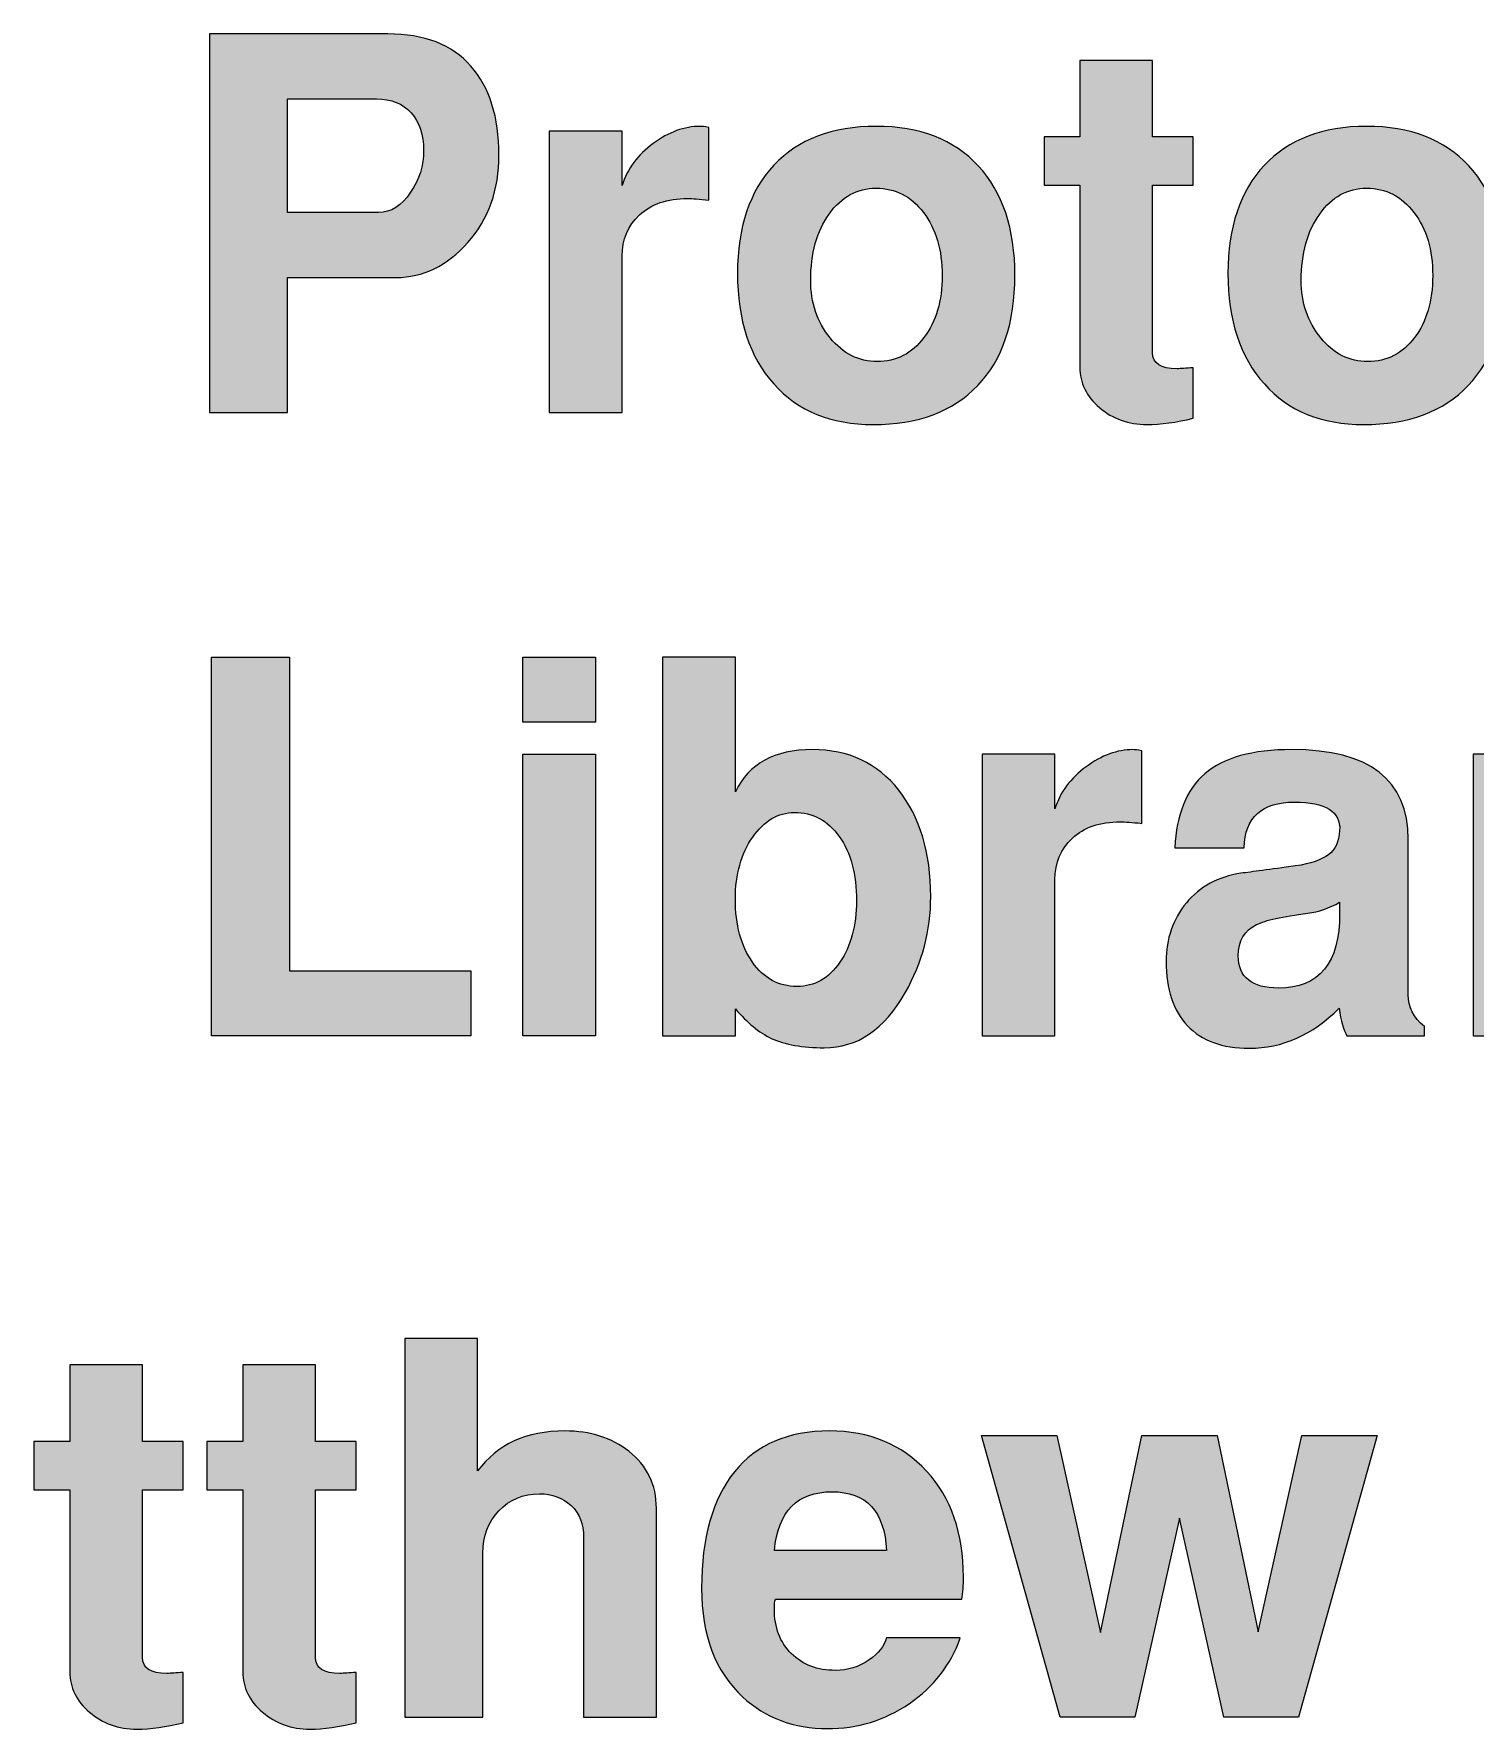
# Model space of a CAD drawing. Header units: inches. Extents: x 2.7 to 15.4, y -11.9 to -1.6.
# Drawn here: x 10.3376 to 10.6843, y -7.4394 to -7.0314 of the extents above; entities that cross this region are included whole.
import ezdxf

# ---------------------------------------------------------------- set-up
doc = ezdxf.new("R2010")
doc.units = ezdxf.units.IN
doc.header["$MEASUREMENT"] = 0
doc.layers.add('Layer 1', color=7, linetype='Continuous')

# ---------------------------------------------------------------- blocks, each defined once
blk = doc.blocks.new('block 8')
at = {"layer": 'Layer 1', "true_color": 0xed1f24}
h = blk.add_hatch(color=240, dxfattribs=at)
h.dxf.hatch_style = 2
edge = h.paths.add_edge_path()
edge.add_spline(control_points=[(10.44946, -7.06057), (10.44946, -7.06899), (10.44695, -7.07601), (10.44196, -7.08164), (10.43696, -7.08726), (10.43121, -7.09007), (10.4247, -7.09007), (10.4247, -7.09007), (10.39858, -7.09007), (10.39858, -7.09007), (10.39858, -7.09007), (10.39858, -7.12257), (10.39858, -7.12257), (10.39858, -7.12257), (10.37983, -7.12257), (10.37983, -7.12257), (10.37983, -7.12257), (10.37983, -7.03145), (10.37983, -7.03145), (10.37983, -7.03145), (10.4227, -7.03145), (10.4227, -7.03145), (10.43154, -7.03145), (10.43821, -7.03403), (10.4427, -7.0392), (10.4472, -7.04437), (10.44946, -7.05149), (10.44946, -7.06057)], knot_values=[0, 0, 0, 0, 1, 1, 1, 2, 2, 2, 3, 3, 3, 4, 4, 4, 5, 5, 5, 6, 6, 6, 7, 7, 7, 8, 8, 8, 9, 9, 9, 9], degree=3, periodic=1)
edge = h.paths.add_edge_path()
edge.add_spline(control_points=[(10.43133, -7.05945), (10.43133, -7.0557), (10.43033, -7.0527), (10.42833, -7.05045), (10.42633, -7.0482), (10.42354, -7.04707), (10.41996, -7.04707), (10.41996, -7.04707), (10.39858, -7.04707), (10.39858, -7.04707), (10.39858, -7.04707), (10.39858, -7.07445), (10.39858, -7.07445), (10.39858, -7.07445), (10.42045, -7.07445), (10.42045, -7.07445), (10.42346, -7.07445), (10.42604, -7.07282), (10.4282, -7.06957), (10.43028, -7.06657), (10.43133, -7.0632), (10.43133, -7.05945)], knot_values=[0, 0, 0, 0, 1, 1, 1, 2, 2, 2, 3, 3, 3, 4, 4, 4, 5, 5, 5, 6, 6, 6, 7, 7, 7, 7], degree=3, periodic=1)
h = blk.add_hatch(color=240, dxfattribs=at)
h.dxf.hatch_style = 2
edge = h.paths.add_edge_path()
edge.add_spline(control_points=[(10.61646, -7.12395), (10.61237, -7.12495), (10.60866, -7.12545), (10.60533, -7.12545), (10.60092, -7.12545), (10.59713, -7.12409), (10.59396, -7.12139), (10.59079, -7.11868), (10.58921, -7.11544), (10.58921, -7.11169), (10.58921, -7.11169), (10.58921, -7.06782), (10.58921, -7.06782), (10.58921, -7.06782), (10.58058, -7.06782), (10.58058, -7.06782), (10.58058, -7.06782), (10.58058, -7.0562), (10.58058, -7.0562), (10.58058, -7.0562), (10.58921, -7.0562), (10.58921, -7.0562), (10.58921, -7.0562), (10.58921, -7.03782), (10.58921, -7.03782), (10.58921, -7.03782), (10.60671, -7.03782), (10.60671, -7.03782), (10.60671, -7.03782), (10.60671, -7.0562), (10.60671, -7.0562), (10.60671, -7.0562), (10.61646, -7.0562), (10.61646, -7.0562), (10.61646, -7.0562), (10.61646, -7.06782), (10.61646, -7.06782), (10.61646, -7.06782), (10.60671, -7.06782), (10.60671, -7.06782), (10.60671, -7.06782), (10.60671, -7.10819), (10.60671, -7.10819), (10.60671, -7.11078), (10.60866, -7.11207), (10.61258, -7.11207), (10.6135, -7.11199), (10.61479, -7.1119), (10.61646, -7.11182), (10.61646, -7.11182), (10.61646, -7.12395), (10.61646, -7.12395)], knot_values=[0, 0, 0, 0, 1, 1, 1, 2, 2, 2, 3, 3, 3, 4, 4, 4, 5, 5, 5, 6, 6, 6, 7, 7, 7, 8, 8, 8, 9, 9, 9, 10, 10, 10, 11, 11, 11, 12, 12, 12, 13, 13, 13, 14, 14, 14, 15, 15, 15, 16, 16, 16, 17, 17, 17, 17], degree=3, periodic=1)
h = blk.add_hatch(color=240, dxfattribs=at)
h.dxf.hatch_style = 2
edge = h.paths.add_edge_path()
edge.add_spline(control_points=[(10.49995, -7.07145), (10.49762, -7.07119), (10.49591, -7.07107), (10.49483, -7.07107), (10.48991, -7.07107), (10.48606, -7.07239), (10.48326, -7.07501), (10.48047, -7.07764), (10.47908, -7.08095), (10.47908, -7.08495), (10.47908, -7.08495), (10.47908, -7.12257), (10.47908, -7.12257), (10.47908, -7.12257), (10.46157, -7.12257), (10.46157, -7.12257), (10.46157, -7.12257), (10.46157, -7.05482), (10.46157, -7.05482), (10.46157, -7.05482), (10.47908, -7.05482), (10.47908, -7.05482), (10.47908, -7.05482), (10.47908, -7.06795), (10.47908, -7.06795), (10.48033, -7.06394), (10.48283, -7.06057), (10.48658, -7.05782), (10.49033, -7.05507), (10.49408, -7.0537), (10.49783, -7.0537), (10.49824, -7.0537), (10.49896, -7.05378), (10.49995, -7.05395), (10.49995, -7.05395), (10.49995, -7.07145), (10.49995, -7.07145)], knot_values=[0, 0, 0, 0, 1, 1, 1, 2, 2, 2, 3, 3, 3, 4, 4, 4, 5, 5, 5, 6, 6, 6, 7, 7, 7, 8, 8, 8, 9, 9, 9, 10, 10, 10, 11, 11, 11, 12, 12, 12, 12], degree=3, periodic=1)
h = blk.add_hatch(color=240, dxfattribs=at)
h.dxf.hatch_style = 2
edge = h.paths.add_edge_path()
edge.add_spline(control_points=[(10.57358, -7.08957), (10.57358, -7.10099), (10.5706, -7.10982), (10.56464, -7.11608), (10.55868, -7.12232), (10.55029, -7.12545), (10.53945, -7.12545), (10.52936, -7.12545), (10.52141, -7.1222), (10.51558, -7.1157), (10.50975, -7.1092), (10.50683, -7.10032), (10.50683, -7.08907), (10.50683, -7.07799), (10.50975, -7.06932), (10.51558, -7.06307), (10.52141, -7.05682), (10.52962, -7.0537), (10.5402, -7.0537), (10.5507, -7.0537), (10.55889, -7.05686), (10.56477, -7.0632), (10.57064, -7.06953), (10.57358, -7.07832), (10.57358, -7.08957)], knot_values=[0, 0, 0, 0, 1, 1, 1, 2, 2, 2, 3, 3, 3, 4, 4, 4, 5, 5, 5, 6, 6, 6, 7, 7, 7, 8, 8, 8, 8], degree=3, periodic=1)
edge = h.paths.add_edge_path()
edge.add_spline(control_points=[(10.55608, -7.08963), (10.55608, -7.0834), (10.55458, -7.07834), (10.55157, -7.07443), (10.54858, -7.07052), (10.54479, -7.06857), (10.5402, -7.06857), (10.53562, -7.06857), (10.53185, -7.07065), (10.52889, -7.0748), (10.52593, -7.07896), (10.52445, -7.08428), (10.52445, -7.09075), (10.52445, -7.09616), (10.52601, -7.10077), (10.52914, -7.10459), (10.53227, -7.10841), (10.53603, -7.11032), (10.54045, -7.11032), (10.54504, -7.11032), (10.54879, -7.10839), (10.5517, -7.10453), (10.55462, -7.10067), (10.55608, -7.0957), (10.55608, -7.08963)], knot_values=[0, 0, 0, 0, 1, 1, 1, 2, 2, 2, 3, 3, 3, 4, 4, 4, 5, 5, 5, 6, 6, 6, 7, 7, 7, 8, 8, 8, 8], degree=3, periodic=1)
h = blk.add_hatch(color=240, dxfattribs=at)
h.dxf.hatch_style = 2
edge = h.paths.add_edge_path()
edge.add_spline(control_points=[(10.69159, -7.08957), (10.69159, -7.10099), (10.68861, -7.10982), (10.68265, -7.11608), (10.67669, -7.12232), (10.66829, -7.12545), (10.65746, -7.12545), (10.64737, -7.12545), (10.63942, -7.1222), (10.63359, -7.1157), (10.62775, -7.1092), (10.62484, -7.10032), (10.62484, -7.08907), (10.62484, -7.07799), (10.62775, -7.06932), (10.63359, -7.06307), (10.63942, -7.05682), (10.64762, -7.0537), (10.65821, -7.0537), (10.66871, -7.0537), (10.6769, -7.05686), (10.68277, -7.0632), (10.68865, -7.06953), (10.69159, -7.07832), (10.69159, -7.08957)], knot_values=[0, 0, 0, 0, 1, 1, 1, 2, 2, 2, 3, 3, 3, 4, 4, 4, 5, 5, 5, 6, 6, 6, 7, 7, 7, 8, 8, 8, 8], degree=3, periodic=1)
edge = h.paths.add_edge_path()
edge.add_spline(control_points=[(10.67409, -7.08963), (10.67409, -7.0834), (10.67259, -7.07834), (10.66958, -7.07443), (10.66659, -7.07052), (10.66279, -7.06857), (10.65821, -7.06857), (10.65363, -7.06857), (10.64985, -7.07065), (10.6469, -7.0748), (10.64394, -7.07896), (10.64246, -7.08428), (10.64246, -7.09075), (10.64246, -7.09616), (10.64402, -7.10077), (10.64715, -7.10459), (10.65028, -7.10841), (10.65404, -7.11032), (10.65846, -7.11032), (10.66305, -7.11032), (10.6668, -7.10839), (10.66971, -7.10453), (10.67263, -7.10067), (10.67409, -7.0957), (10.67409, -7.08963)], knot_values=[0, 0, 0, 0, 1, 1, 1, 2, 2, 2, 3, 3, 3, 4, 4, 4, 5, 5, 5, 6, 6, 6, 7, 7, 7, 8, 8, 8, 8], degree=3, periodic=1)
h = blk.add_hatch(color=240, dxfattribs=at)
h.dxf.hatch_style = 2
h.paths.add_polyline_path([(10.4427, -7.27257), (10.38033, -7.27257), (10.38033, -7.18144), (10.39907, -7.18144), (10.39907, -7.25694), (10.4427, -7.25694)])
h = blk.add_hatch(color=240, dxfattribs=at)
h.dxf.hatch_style = 2
h.paths.add_polyline_path([(10.4727, -7.19707), (10.4552, -7.19707), (10.4552, -7.18144), (10.4727, -7.18144)])
h.paths.add_polyline_path([(10.4727, -7.27257), (10.4552, -7.27257), (10.4552, -7.20482), (10.4727, -7.20482)])
h = blk.add_hatch(color=240, dxfattribs=at)
h.dxf.hatch_style = 2
edge = h.paths.add_edge_path()
edge.add_spline(control_points=[(10.55333, -7.23907), (10.55333, -7.24724), (10.55128, -7.25494), (10.54721, -7.26219), (10.5422, -7.27103), (10.53571, -7.27544), (10.5277, -7.27544), (10.52254, -7.27544), (10.51828, -7.27469), (10.51495, -7.27319), (10.51204, -7.27178), (10.50916, -7.2694), (10.50633, -7.26607), (10.50633, -7.26607), (10.50633, -7.27257), (10.50633, -7.27257), (10.50633, -7.27257), (10.48883, -7.27257), (10.48883, -7.27257), (10.48883, -7.27257), (10.48883, -7.18144), (10.48883, -7.18144), (10.48883, -7.18144), (10.50633, -7.18144), (10.50633, -7.18144), (10.50633, -7.18144), (10.50633, -7.21382), (10.50633, -7.21382), (10.50958, -7.20707), (10.51575, -7.20369), (10.52483, -7.20369), (10.53358, -7.20369), (10.54051, -7.20694), (10.54564, -7.21345), (10.55077, -7.21994), (10.55333, -7.22849), (10.55333, -7.23907)], knot_values=[0, 0, 0, 0, 1, 1, 1, 2, 2, 2, 3, 3, 3, 4, 4, 4, 5, 5, 5, 6, 6, 6, 7, 7, 7, 8, 8, 8, 9, 9, 9, 10, 10, 10, 11, 11, 11, 12, 12, 12, 12], degree=3, periodic=1)
edge = h.paths.add_edge_path()
edge.add_spline(control_points=[(10.53545, -7.24007), (10.53545, -7.23366), (10.53408, -7.22851), (10.53134, -7.22463), (10.52861, -7.22076), (10.525, -7.21882), (10.52051, -7.21882), (10.51662, -7.21882), (10.51328, -7.2208), (10.5105, -7.22476), (10.50772, -7.22872), (10.50633, -7.2337), (10.50633, -7.23969), (10.50633, -7.24586), (10.5077, -7.2509), (10.51044, -7.25482), (10.51318, -7.25873), (10.51674, -7.26069), (10.52114, -7.26069), (10.52537, -7.26069), (10.52882, -7.25876), (10.53147, -7.25488), (10.53413, -7.251), (10.53545, -7.24607), (10.53545, -7.24007)], knot_values=[0, 0, 0, 0, 1, 1, 1, 2, 2, 2, 3, 3, 3, 4, 4, 4, 5, 5, 5, 6, 6, 6, 7, 7, 7, 8, 8, 8, 8], degree=3, periodic=1)
h = blk.add_hatch(color=240, dxfattribs=at)
h.dxf.hatch_style = 2
edge = h.paths.add_edge_path()
edge.add_spline(control_points=[(10.60409, -7.22144), (10.60175, -7.22119), (10.60004, -7.22107), (10.59896, -7.22107), (10.59404, -7.22107), (10.59019, -7.22238), (10.5874, -7.22501), (10.5846, -7.22763), (10.58321, -7.23094), (10.58321, -7.23494), (10.58321, -7.23494), (10.58321, -7.27257), (10.58321, -7.27257), (10.58321, -7.27257), (10.56571, -7.27257), (10.56571, -7.27257), (10.56571, -7.27257), (10.56571, -7.20482), (10.56571, -7.20482), (10.56571, -7.20482), (10.58321, -7.20482), (10.58321, -7.20482), (10.58321, -7.20482), (10.58321, -7.21794), (10.58321, -7.21794), (10.58446, -7.21394), (10.58696, -7.21057), (10.59071, -7.20782), (10.59446, -7.20507), (10.59821, -7.20369), (10.60196, -7.20369), (10.60238, -7.20369), (10.60309, -7.20378), (10.60409, -7.20395), (10.60409, -7.20395), (10.60409, -7.22144), (10.60409, -7.22144)], knot_values=[0, 0, 0, 0, 1, 1, 1, 2, 2, 2, 3, 3, 3, 4, 4, 4, 5, 5, 5, 6, 6, 6, 7, 7, 7, 8, 8, 8, 9, 9, 9, 10, 10, 10, 11, 11, 11, 12, 12, 12, 12], degree=3, periodic=1)
h = blk.add_hatch(color=240, dxfattribs=at)
h.dxf.hatch_style = 2
edge = h.paths.add_edge_path()
edge.add_spline(control_points=[(10.67209, -7.27257), (10.67209, -7.27257), (10.65346, -7.27257), (10.65346, -7.27257), (10.65263, -7.27124), (10.652, -7.26903), (10.65158, -7.26594), (10.64517, -7.27236), (10.63796, -7.27557), (10.62996, -7.27557), (10.62346, -7.27557), (10.6185, -7.27376), (10.61509, -7.27013), (10.61167, -7.26651), (10.60996, -7.26136), (10.60996, -7.25469), (10.60996, -7.24919), (10.61159, -7.24449), (10.61483, -7.24057), (10.61808, -7.23665), (10.62246, -7.23428), (10.62796, -7.23345), (10.63054, -7.23311), (10.63491, -7.23253), (10.64109, -7.2317), (10.64475, -7.23111), (10.6474, -7.23022), (10.64902, -7.229), (10.65065, -7.2278), (10.65154, -7.22586), (10.65171, -7.22319), (10.65196, -7.21861), (10.64834, -7.21632), (10.64084, -7.21632), (10.633, -7.21632), (10.62896, -7.21998), (10.62871, -7.22732), (10.62871, -7.22732), (10.61208, -7.22732), (10.61208, -7.22732), (10.61241, -7.21932), (10.61481, -7.21338), (10.61927, -7.20951), (10.62373, -7.20563), (10.63071, -7.20369), (10.64021, -7.20369), (10.65887, -7.20369), (10.66821, -7.2109), (10.66821, -7.22532), (10.66821, -7.22532), (10.66821, -7.2627), (10.66821, -7.2627), (10.66821, -7.26561), (10.6695, -7.26815), (10.67209, -7.27032), (10.67209, -7.27032), (10.67209, -7.27257), (10.67209, -7.27257)], knot_values=[0, 0, 0, 0, 1, 1, 1, 2, 2, 2, 3, 3, 3, 4, 4, 4, 5, 5, 5, 6, 6, 6, 7, 7, 7, 8, 8, 8, 9, 9, 9, 10, 10, 10, 11, 11, 11, 12, 12, 12, 13, 13, 13, 14, 14, 14, 15, 15, 15, 16, 16, 16, 17, 17, 17, 18, 18, 18, 19, 19, 19, 19], degree=3, periodic=1)
edge = h.paths.add_edge_path()
edge.add_spline(control_points=[(10.65171, -7.24307), (10.65171, -7.24307), (10.65171, -7.24044), (10.65171, -7.24044), (10.6492, -7.24186), (10.64664, -7.24274), (10.64404, -7.24307), (10.63793, -7.24382), (10.63383, -7.24474), (10.63173, -7.24582), (10.6288, -7.24724), (10.62733, -7.24974), (10.62733, -7.25332), (10.62733, -7.25849), (10.63056, -7.26107), (10.63701, -7.26107), (10.64681, -7.26107), (10.65171, -7.25507), (10.65171, -7.24307)], knot_values=[0, 0, 0, 0, 1, 1, 1, 2, 2, 2, 3, 3, 3, 4, 4, 4, 5, 5, 5, 6, 6, 6, 6], degree=3, periodic=1)
h = blk.add_hatch(color=240, dxfattribs=at)
h.dxf.hatch_style = 2
edge = h.paths.add_edge_path()
edge.add_spline(control_points=[(10.72221, -7.22144), (10.71988, -7.22119), (10.71817, -7.22107), (10.71708, -7.22107), (10.71216, -7.22107), (10.70831, -7.22238), (10.70552, -7.22501), (10.70272, -7.22763), (10.70133, -7.23094), (10.70133, -7.23494), (10.70133, -7.23494), (10.70133, -7.27257), (10.70133, -7.27257), (10.70133, -7.27257), (10.68383, -7.27257), (10.68383, -7.27257), (10.68383, -7.27257), (10.68383, -7.20482), (10.68383, -7.20482), (10.68383, -7.20482), (10.70133, -7.20482), (10.70133, -7.20482), (10.70133, -7.20482), (10.70133, -7.21794), (10.70133, -7.21794), (10.70258, -7.21394), (10.70508, -7.21057), (10.70884, -7.20782), (10.71259, -7.20507), (10.71634, -7.20369), (10.72009, -7.20369), (10.7205, -7.20369), (10.72121, -7.20378), (10.72221, -7.20395), (10.72221, -7.20395), (10.72221, -7.22144), (10.72221, -7.22144)], knot_values=[0, 0, 0, 0, 1, 1, 1, 2, 2, 2, 3, 3, 3, 4, 4, 4, 5, 5, 5, 6, 6, 6, 7, 7, 7, 8, 8, 8, 9, 9, 9, 10, 10, 10, 11, 11, 11, 12, 12, 12, 12], degree=3, periodic=1)
at = {"layer": 'Layer 1', "lineweight": 0}
for points in [[(10.4427, -7.27257), (10.38033, -7.27257), (10.38033, -7.18144), (10.39907, -7.18144), (10.39907, -7.25694), (10.4427, -7.25694), (10.4427, -7.27257)], [(10.4727, -7.19707), (10.4552, -7.19707), (10.4552, -7.18144), (10.4727, -7.18144), (10.4727, -7.19707)], [(10.4727, -7.27257), (10.4552, -7.27257), (10.4552, -7.20482), (10.4727, -7.20482), (10.4727, -7.27257)]]:
    blk.add_lwpolyline(points, dxfattribs=at)
for points, knots in [([(10.44946, -7.06057), (10.44946, -7.06899), (10.44695, -7.07601), (10.44196, -7.08164), (10.43696, -7.08726), (10.43121, -7.09007), (10.4247, -7.09007), (10.4247, -7.09007), (10.39858, -7.09007), (10.39858, -7.09007), (10.39858, -7.09007), (10.39858, -7.12257), (10.39858, -7.12257), (10.39858, -7.12257), (10.37983, -7.12257), (10.37983, -7.12257), (10.37983, -7.12257), (10.37983, -7.03145), (10.37983, -7.03145), (10.37983, -7.03145), (10.4227, -7.03145), (10.4227, -7.03145), (10.43154, -7.03145), (10.43821, -7.03403), (10.4427, -7.0392), (10.4472, -7.04437), (10.44946, -7.05149), (10.44946, -7.06057)], [0, 0, 0, 0, 1, 1, 1, 2, 2, 2, 3, 3, 3, 4, 4, 4, 5, 5, 5, 6, 6, 6, 7, 7, 7, 8, 8, 8, 9, 9, 9, 9]), ([(10.61646, -7.12395), (10.61237, -7.12495), (10.60866, -7.12545), (10.60533, -7.12545), (10.60092, -7.12545), (10.59713, -7.12409), (10.59396, -7.12139), (10.59079, -7.11868), (10.58921, -7.11544), (10.58921, -7.11169), (10.58921, -7.11169), (10.58921, -7.06782), (10.58921, -7.06782), (10.58921, -7.06782), (10.58058, -7.06782), (10.58058, -7.06782), (10.58058, -7.06782), (10.58058, -7.0562), (10.58058, -7.0562), (10.58058, -7.0562), (10.58921, -7.0562), (10.58921, -7.0562), (10.58921, -7.0562), (10.58921, -7.03782), (10.58921, -7.03782), (10.58921, -7.03782), (10.60671, -7.03782), (10.60671, -7.03782), (10.60671, -7.03782), (10.60671, -7.0562), (10.60671, -7.0562), (10.60671, -7.0562), (10.61646, -7.0562), (10.61646, -7.0562), (10.61646, -7.0562), (10.61646, -7.06782), (10.61646, -7.06782), (10.61646, -7.06782), (10.60671, -7.06782), (10.60671, -7.06782), (10.60671, -7.06782), (10.60671, -7.10819), (10.60671, -7.10819), (10.60671, -7.11078), (10.60866, -7.11207), (10.61258, -7.11207), (10.6135, -7.11199), (10.61479, -7.1119), (10.61646, -7.11182), (10.61646, -7.11182), (10.61646, -7.12395), (10.61646, -7.12395)], [0, 0, 0, 0, 1, 1, 1, 2, 2, 2, 3, 3, 3, 4, 4, 4, 5, 5, 5, 6, 6, 6, 7, 7, 7, 8, 8, 8, 9, 9, 9, 10, 10, 10, 11, 11, 11, 12, 12, 12, 13, 13, 13, 14, 14, 14, 15, 15, 15, 16, 16, 16, 17, 17, 17, 17]), ([(10.43133, -7.05945), (10.43133, -7.0557), (10.43033, -7.0527), (10.42833, -7.05045), (10.42633, -7.0482), (10.42354, -7.04707), (10.41996, -7.04707), (10.41996, -7.04707), (10.39858, -7.04707), (10.39858, -7.04707), (10.39858, -7.04707), (10.39858, -7.07445), (10.39858, -7.07445), (10.39858, -7.07445), (10.42045, -7.07445), (10.42045, -7.07445), (10.42346, -7.07445), (10.42604, -7.07282), (10.4282, -7.06957), (10.43028, -7.06657), (10.43133, -7.0632), (10.43133, -7.05945)], [0, 0, 0, 0, 1, 1, 1, 2, 2, 2, 3, 3, 3, 4, 4, 4, 5, 5, 5, 6, 6, 6, 7, 7, 7, 7]), ([(10.49995, -7.07145), (10.49762, -7.07119), (10.49591, -7.07107), (10.49483, -7.07107), (10.48991, -7.07107), (10.48606, -7.07239), (10.48326, -7.07501), (10.48047, -7.07764), (10.47908, -7.08095), (10.47908, -7.08495), (10.47908, -7.08495), (10.47908, -7.12257), (10.47908, -7.12257), (10.47908, -7.12257), (10.46157, -7.12257), (10.46157, -7.12257), (10.46157, -7.12257), (10.46157, -7.05482), (10.46157, -7.05482), (10.46157, -7.05482), (10.47908, -7.05482), (10.47908, -7.05482), (10.47908, -7.05482), (10.47908, -7.06795), (10.47908, -7.06795), (10.48033, -7.06394), (10.48283, -7.06057), (10.48658, -7.05782), (10.49033, -7.05507), (10.49408, -7.0537), (10.49783, -7.0537), (10.49824, -7.0537), (10.49896, -7.05378), (10.49995, -7.05395), (10.49995, -7.05395), (10.49995, -7.07145), (10.49995, -7.07145)], [0, 0, 0, 0, 1, 1, 1, 2, 2, 2, 3, 3, 3, 4, 4, 4, 5, 5, 5, 6, 6, 6, 7, 7, 7, 8, 8, 8, 9, 9, 9, 10, 10, 10, 11, 11, 11, 12, 12, 12, 12]), ([(10.57358, -7.08957), (10.57358, -7.10099), (10.5706, -7.10982), (10.56464, -7.11608), (10.55868, -7.12232), (10.55029, -7.12545), (10.53945, -7.12545), (10.52936, -7.12545), (10.52141, -7.1222), (10.51558, -7.1157), (10.50975, -7.1092), (10.50683, -7.10032), (10.50683, -7.08907), (10.50683, -7.07799), (10.50975, -7.06932), (10.51558, -7.06307), (10.52141, -7.05682), (10.52962, -7.0537), (10.5402, -7.0537), (10.5507, -7.0537), (10.55889, -7.05686), (10.56477, -7.0632), (10.57064, -7.06953), (10.57358, -7.07832), (10.57358, -7.08957)], [0, 0, 0, 0, 1, 1, 1, 2, 2, 2, 3, 3, 3, 4, 4, 4, 5, 5, 5, 6, 6, 6, 7, 7, 7, 8, 8, 8, 8]), ([(10.69159, -7.08957), (10.69159, -7.10099), (10.68861, -7.10982), (10.68265, -7.11608), (10.67669, -7.12232), (10.66829, -7.12545), (10.65746, -7.12545), (10.64737, -7.12545), (10.63942, -7.1222), (10.63359, -7.1157), (10.62775, -7.1092), (10.62484, -7.10032), (10.62484, -7.08907), (10.62484, -7.07799), (10.62775, -7.06932), (10.63359, -7.06307), (10.63942, -7.05682), (10.64762, -7.0537), (10.65821, -7.0537), (10.66871, -7.0537), (10.6769, -7.05686), (10.68277, -7.0632), (10.68865, -7.06953), (10.69159, -7.07832), (10.69159, -7.08957)], [0, 0, 0, 0, 1, 1, 1, 2, 2, 2, 3, 3, 3, 4, 4, 4, 5, 5, 5, 6, 6, 6, 7, 7, 7, 8, 8, 8, 8]), ([(10.55608, -7.08963), (10.55608, -7.0834), (10.55458, -7.07834), (10.55157, -7.07443), (10.54858, -7.07052), (10.54479, -7.06857), (10.5402, -7.06857), (10.53562, -7.06857), (10.53185, -7.07065), (10.52889, -7.0748), (10.52593, -7.07896), (10.52445, -7.08428), (10.52445, -7.09075), (10.52445, -7.09616), (10.52601, -7.10077), (10.52914, -7.10459), (10.53227, -7.10841), (10.53603, -7.11032), (10.54045, -7.11032), (10.54504, -7.11032), (10.54879, -7.10839), (10.5517, -7.10453), (10.55462, -7.10067), (10.55608, -7.0957), (10.55608, -7.08963)], [0, 0, 0, 0, 1, 1, 1, 2, 2, 2, 3, 3, 3, 4, 4, 4, 5, 5, 5, 6, 6, 6, 7, 7, 7, 8, 8, 8, 8]), ([(10.67409, -7.08963), (10.67409, -7.0834), (10.67259, -7.07834), (10.66958, -7.07443), (10.66659, -7.07052), (10.66279, -7.06857), (10.65821, -7.06857), (10.65363, -7.06857), (10.64985, -7.07065), (10.6469, -7.0748), (10.64394, -7.07896), (10.64246, -7.08428), (10.64246, -7.09075), (10.64246, -7.09616), (10.64402, -7.10077), (10.64715, -7.10459), (10.65028, -7.10841), (10.65404, -7.11032), (10.65846, -7.11032), (10.66305, -7.11032), (10.6668, -7.10839), (10.66971, -7.10453), (10.67263, -7.10067), (10.67409, -7.0957), (10.67409, -7.08963)], [0, 0, 0, 0, 1, 1, 1, 2, 2, 2, 3, 3, 3, 4, 4, 4, 5, 5, 5, 6, 6, 6, 7, 7, 7, 8, 8, 8, 8]), ([(10.55333, -7.23907), (10.55333, -7.24724), (10.55128, -7.25494), (10.54721, -7.26219), (10.5422, -7.27103), (10.53571, -7.27544), (10.5277, -7.27544), (10.52254, -7.27544), (10.51828, -7.27469), (10.51495, -7.27319), (10.51204, -7.27178), (10.50916, -7.2694), (10.50633, -7.26607), (10.50633, -7.26607), (10.50633, -7.27257), (10.50633, -7.27257), (10.50633, -7.27257), (10.48883, -7.27257), (10.48883, -7.27257), (10.48883, -7.27257), (10.48883, -7.18144), (10.48883, -7.18144), (10.48883, -7.18144), (10.50633, -7.18144), (10.50633, -7.18144), (10.50633, -7.18144), (10.50633, -7.21382), (10.50633, -7.21382), (10.50958, -7.20707), (10.51575, -7.20369), (10.52483, -7.20369), (10.53358, -7.20369), (10.54051, -7.20694), (10.54564, -7.21345), (10.55077, -7.21994), (10.55333, -7.22849), (10.55333, -7.23907)], [0, 0, 0, 0, 1, 1, 1, 2, 2, 2, 3, 3, 3, 4, 4, 4, 5, 5, 5, 6, 6, 6, 7, 7, 7, 8, 8, 8, 9, 9, 9, 10, 10, 10, 11, 11, 11, 12, 12, 12, 12]), ([(10.60409, -7.22144), (10.60175, -7.22119), (10.60004, -7.22107), (10.59896, -7.22107), (10.59404, -7.22107), (10.59019, -7.22238), (10.5874, -7.22501), (10.5846, -7.22763), (10.58321, -7.23094), (10.58321, -7.23494), (10.58321, -7.23494), (10.58321, -7.27257), (10.58321, -7.27257), (10.58321, -7.27257), (10.56571, -7.27257), (10.56571, -7.27257), (10.56571, -7.27257), (10.56571, -7.20482), (10.56571, -7.20482), (10.56571, -7.20482), (10.58321, -7.20482), (10.58321, -7.20482), (10.58321, -7.20482), (10.58321, -7.21794), (10.58321, -7.21794), (10.58446, -7.21394), (10.58696, -7.21057), (10.59071, -7.20782), (10.59446, -7.20507), (10.59821, -7.20369), (10.60196, -7.20369), (10.60238, -7.20369), (10.60309, -7.20378), (10.60409, -7.20395), (10.60409, -7.20395), (10.60409, -7.22144), (10.60409, -7.22144)], [0, 0, 0, 0, 1, 1, 1, 2, 2, 2, 3, 3, 3, 4, 4, 4, 5, 5, 5, 6, 6, 6, 7, 7, 7, 8, 8, 8, 9, 9, 9, 10, 10, 10, 11, 11, 11, 12, 12, 12, 12]), ([(10.67209, -7.27257), (10.67209, -7.27257), (10.65346, -7.27257), (10.65346, -7.27257), (10.65263, -7.27124), (10.652, -7.26903), (10.65158, -7.26594), (10.64517, -7.27236), (10.63796, -7.27557), (10.62996, -7.27557), (10.62346, -7.27557), (10.6185, -7.27376), (10.61509, -7.27013), (10.61167, -7.26651), (10.60996, -7.26136), (10.60996, -7.25469), (10.60996, -7.24919), (10.61159, -7.24449), (10.61483, -7.24057), (10.61808, -7.23665), (10.62246, -7.23428), (10.62796, -7.23345), (10.63054, -7.23311), (10.63491, -7.23253), (10.64109, -7.2317), (10.64475, -7.23111), (10.6474, -7.23022), (10.64902, -7.229), (10.65065, -7.2278), (10.65154, -7.22586), (10.65171, -7.22319), (10.65196, -7.21861), (10.64834, -7.21632), (10.64084, -7.21632), (10.633, -7.21632), (10.62896, -7.21998), (10.62871, -7.22732), (10.62871, -7.22732), (10.61208, -7.22732), (10.61208, -7.22732), (10.61241, -7.21932), (10.61481, -7.21338), (10.61927, -7.20951), (10.62373, -7.20563), (10.63071, -7.20369), (10.64021, -7.20369), (10.65887, -7.20369), (10.66821, -7.2109), (10.66821, -7.22532), (10.66821, -7.22532), (10.66821, -7.2627), (10.66821, -7.2627), (10.66821, -7.26561), (10.6695, -7.26815), (10.67209, -7.27032), (10.67209, -7.27032), (10.67209, -7.27257), (10.67209, -7.27257)], [0, 0, 0, 0, 1, 1, 1, 2, 2, 2, 3, 3, 3, 4, 4, 4, 5, 5, 5, 6, 6, 6, 7, 7, 7, 8, 8, 8, 9, 9, 9, 10, 10, 10, 11, 11, 11, 12, 12, 12, 13, 13, 13, 14, 14, 14, 15, 15, 15, 16, 16, 16, 17, 17, 17, 18, 18, 18, 19, 19, 19, 19]), ([(10.72221, -7.22144), (10.71988, -7.22119), (10.71817, -7.22107), (10.71708, -7.22107), (10.71216, -7.22107), (10.70831, -7.22238), (10.70552, -7.22501), (10.70272, -7.22763), (10.70133, -7.23094), (10.70133, -7.23494), (10.70133, -7.23494), (10.70133, -7.27257), (10.70133, -7.27257), (10.70133, -7.27257), (10.68383, -7.27257), (10.68383, -7.27257), (10.68383, -7.27257), (10.68383, -7.20482), (10.68383, -7.20482), (10.68383, -7.20482), (10.70133, -7.20482), (10.70133, -7.20482), (10.70133, -7.20482), (10.70133, -7.21794), (10.70133, -7.21794), (10.70258, -7.21394), (10.70508, -7.21057), (10.70884, -7.20782), (10.71259, -7.20507), (10.71634, -7.20369), (10.72009, -7.20369), (10.7205, -7.20369), (10.72121, -7.20378), (10.72221, -7.20395), (10.72221, -7.20395), (10.72221, -7.22144), (10.72221, -7.22144)], [0, 0, 0, 0, 1, 1, 1, 2, 2, 2, 3, 3, 3, 4, 4, 4, 5, 5, 5, 6, 6, 6, 7, 7, 7, 8, 8, 8, 9, 9, 9, 10, 10, 10, 11, 11, 11, 12, 12, 12, 12]), ([(10.53545, -7.24007), (10.53545, -7.23366), (10.53408, -7.22851), (10.53134, -7.22463), (10.52861, -7.22076), (10.525, -7.21882), (10.52051, -7.21882), (10.51662, -7.21882), (10.51328, -7.2208), (10.5105, -7.22476), (10.50772, -7.22872), (10.50633, -7.2337), (10.50633, -7.23969), (10.50633, -7.24586), (10.5077, -7.2509), (10.51044, -7.25482), (10.51318, -7.25873), (10.51674, -7.26069), (10.52114, -7.26069), (10.52537, -7.26069), (10.52882, -7.25876), (10.53147, -7.25488), (10.53413, -7.251), (10.53545, -7.24607), (10.53545, -7.24007)], [0, 0, 0, 0, 1, 1, 1, 2, 2, 2, 3, 3, 3, 4, 4, 4, 5, 5, 5, 6, 6, 6, 7, 7, 7, 8, 8, 8, 8]), ([(10.65171, -7.24307), (10.65171, -7.24307), (10.65171, -7.24044), (10.65171, -7.24044), (10.6492, -7.24186), (10.64664, -7.24274), (10.64404, -7.24307), (10.63793, -7.24382), (10.63383, -7.24474), (10.63173, -7.24582), (10.6288, -7.24724), (10.62733, -7.24974), (10.62733, -7.25332), (10.62733, -7.25849), (10.63056, -7.26107), (10.63701, -7.26107), (10.64681, -7.26107), (10.65171, -7.25507), (10.65171, -7.24307)], [0, 0, 0, 0, 1, 1, 1, 2, 2, 2, 3, 3, 3, 4, 4, 4, 5, 5, 5, 6, 6, 6, 6])]:
    blk.add_open_spline(points, degree=3, knots=knots, dxfattribs=at)
blk = doc.blocks.new('block 7')
at = {"layer": 'Layer 1'}
blk.add_blockref('block 8', (0, 0), dxfattribs=at)
blk = doc.blocks.new('block 9')
at = {"layer": 'Layer 1', "true_color": 0xed1f24}
h = blk.add_hatch(color=240, dxfattribs=at)
h.dxf.hatch_style = 2
edge = h.paths.add_edge_path()
edge.add_spline(control_points=[(10.48733, -7.43654), (10.48733, -7.43654), (10.46982, -7.43654), (10.46982, -7.43654), (10.46982, -7.43654), (10.46982, -7.39332), (10.46982, -7.39332), (10.46982, -7.39006), (10.46882, -7.38749), (10.46682, -7.38561), (10.46482, -7.38373), (10.46228, -7.38279), (10.45919, -7.38279), (10.45528, -7.38279), (10.45203, -7.38415), (10.44945, -7.38687), (10.44687, -7.38958), (10.44557, -7.39299), (10.44557, -7.39707), (10.44557, -7.39707), (10.44557, -7.43654), (10.44557, -7.43654), (10.44557, -7.43654), (10.42682, -7.43654), (10.42682, -7.43654), (10.42682, -7.43654), (10.42682, -7.34542), (10.42682, -7.34542), (10.42682, -7.34542), (10.44432, -7.34542), (10.44432, -7.34542), (10.44432, -7.34542), (10.44432, -7.37729), (10.44432, -7.37729), (10.44907, -7.37088), (10.45607, -7.36767), (10.46532, -7.36767), (10.4714, -7.36767), (10.47653, -7.3693), (10.4807, -7.37255), (10.48511, -7.37604), (10.48733, -7.38063), (10.48733, -7.38629), (10.48733, -7.38629), (10.48733, -7.43654), (10.48733, -7.43654)], knot_values=[0, 0, 0, 0, 1, 1, 1, 2, 2, 2, 3, 3, 3, 4, 4, 4, 5, 5, 5, 6, 6, 6, 7, 7, 7, 8, 8, 8, 9, 9, 9, 10, 10, 10, 11, 11, 11, 12, 12, 12, 13, 13, 13, 14, 14, 14, 15, 15, 15, 15], degree=3, periodic=1)
h = blk.add_hatch(color=240, dxfattribs=at)
h.dxf.hatch_style = 2
edge = h.paths.add_edge_path()
edge.add_spline(control_points=[(10.37345, -7.43792), (10.36936, -7.43892), (10.36565, -7.43942), (10.36233, -7.43942), (10.35791, -7.43942), (10.35412, -7.43806), (10.35095, -7.43536), (10.34779, -7.43265), (10.3462, -7.42942), (10.3462, -7.42567), (10.3462, -7.42567), (10.3462, -7.3818), (10.3462, -7.3818), (10.3462, -7.3818), (10.33757, -7.3818), (10.33757, -7.3818), (10.33757, -7.3818), (10.33757, -7.37017), (10.33757, -7.37017), (10.33757, -7.37017), (10.3462, -7.37017), (10.3462, -7.37017), (10.3462, -7.37017), (10.3462, -7.35179), (10.3462, -7.35179), (10.3462, -7.35179), (10.3637, -7.35179), (10.3637, -7.35179), (10.3637, -7.35179), (10.3637, -7.37017), (10.3637, -7.37017), (10.3637, -7.37017), (10.37345, -7.37017), (10.37345, -7.37017), (10.37345, -7.37017), (10.37345, -7.3818), (10.37345, -7.3818), (10.37345, -7.3818), (10.3637, -7.3818), (10.3637, -7.3818), (10.3637, -7.3818), (10.3637, -7.42217), (10.3637, -7.42217), (10.3637, -7.42475), (10.36565, -7.42605), (10.36957, -7.42605), (10.37049, -7.42596), (10.37179, -7.42588), (10.37345, -7.42579), (10.37345, -7.42579), (10.37345, -7.43792), (10.37345, -7.43792)], knot_values=[0, 0, 0, 0, 1, 1, 1, 2, 2, 2, 3, 3, 3, 4, 4, 4, 5, 5, 5, 6, 6, 6, 7, 7, 7, 8, 8, 8, 9, 9, 9, 10, 10, 10, 11, 11, 11, 12, 12, 12, 13, 13, 13, 14, 14, 14, 15, 15, 15, 16, 16, 16, 17, 17, 17, 17], degree=3, periodic=1)
h = blk.add_hatch(color=240, dxfattribs=at)
h.dxf.hatch_style = 2
edge = h.paths.add_edge_path()
edge.add_spline(control_points=[(10.41508, -7.43792), (10.41099, -7.43892), (10.40728, -7.43942), (10.40395, -7.43942), (10.39954, -7.43942), (10.39575, -7.43806), (10.39258, -7.43536), (10.38941, -7.43265), (10.38782, -7.42942), (10.38782, -7.42567), (10.38782, -7.42567), (10.38782, -7.3818), (10.38782, -7.3818), (10.38782, -7.3818), (10.3792, -7.3818), (10.3792, -7.3818), (10.3792, -7.3818), (10.3792, -7.37017), (10.3792, -7.37017), (10.3792, -7.37017), (10.38782, -7.37017), (10.38782, -7.37017), (10.38782, -7.37017), (10.38782, -7.35179), (10.38782, -7.35179), (10.38782, -7.35179), (10.40533, -7.35179), (10.40533, -7.35179), (10.40533, -7.35179), (10.40533, -7.37017), (10.40533, -7.37017), (10.40533, -7.37017), (10.41508, -7.37017), (10.41508, -7.37017), (10.41508, -7.37017), (10.41508, -7.3818), (10.41508, -7.3818), (10.41508, -7.3818), (10.40533, -7.3818), (10.40533, -7.3818), (10.40533, -7.3818), (10.40533, -7.42217), (10.40533, -7.42217), (10.40533, -7.42475), (10.40728, -7.42605), (10.4112, -7.42605), (10.41212, -7.42596), (10.41341, -7.42588), (10.41508, -7.42579), (10.41508, -7.42579), (10.41508, -7.43792), (10.41508, -7.43792)], knot_values=[0, 0, 0, 0, 1, 1, 1, 2, 2, 2, 3, 3, 3, 4, 4, 4, 5, 5, 5, 6, 6, 6, 7, 7, 7, 8, 8, 8, 9, 9, 9, 10, 10, 10, 11, 11, 11, 12, 12, 12, 13, 13, 13, 14, 14, 14, 15, 15, 15, 16, 16, 16, 17, 17, 17, 17], degree=3, periodic=1)
h = blk.add_hatch(color=240, dxfattribs=at)
h.dxf.hatch_style = 2
edge = h.paths.add_edge_path()
edge.add_spline(control_points=[(10.5612, -7.40279), (10.5612, -7.40479), (10.56108, -7.40659), (10.56083, -7.40817), (10.56083, -7.40817), (10.51595, -7.40817), (10.51595, -7.40817), (10.51579, -7.40867), (10.51571, -7.40946), (10.51571, -7.41054), (10.51571, -7.41496), (10.51706, -7.41852), (10.51979, -7.42123), (10.52252, -7.42394), (10.52606, -7.42529), (10.53044, -7.42529), (10.53333, -7.42529), (10.53602, -7.42446), (10.53849, -7.42279), (10.54072, -7.42121), (10.54213, -7.41942), (10.5427, -7.41742), (10.5427, -7.41742), (10.56045, -7.41742), (10.56045, -7.41742), (10.55812, -7.424), (10.55402, -7.42929), (10.54814, -7.4333), (10.54226, -7.4373), (10.53571, -7.4393), (10.52846, -7.4393), (10.52037, -7.4393), (10.51358, -7.43675), (10.50808, -7.43167), (10.50149, -7.42558), (10.4982, -7.41688), (10.4982, -7.40554), (10.4982, -7.39338), (10.50085, -7.38403), (10.50614, -7.37748), (10.51143, -7.37094), (10.51904, -7.36767), (10.52895, -7.36767), (10.53862, -7.36767), (10.54641, -7.3709), (10.55233, -7.37735), (10.55825, -7.38382), (10.5612, -7.39229), (10.5612, -7.40279)], knot_values=[0, 0, 0, 0, 1, 1, 1, 2, 2, 2, 3, 3, 3, 4, 4, 4, 5, 5, 5, 6, 6, 6, 7, 7, 7, 8, 8, 8, 9, 9, 9, 10, 10, 10, 11, 11, 11, 12, 12, 12, 13, 13, 13, 14, 14, 14, 15, 15, 15, 16, 16, 16, 16], degree=3, periodic=1)
edge = h.paths.add_edge_path()
edge.add_spline(control_points=[(10.5427, -7.39642), (10.5422, -7.387), (10.53782, -7.3823), (10.52958, -7.3823), (10.52125, -7.3823), (10.51663, -7.387), (10.51571, -7.39642), (10.51571, -7.39642), (10.5427, -7.39642), (10.5427, -7.39642)], knot_values=[0, 0, 0, 0, 1, 1, 1, 2, 2, 2, 3, 3, 3, 3], degree=3, periodic=1)
h = blk.add_hatch(color=240, dxfattribs=at)
h.dxf.hatch_style = 2
h.paths.add_polyline_path([(10.66071, -7.36879), (10.64184, -7.43654), (10.62385, -7.43654), (10.61321, -7.38869), (10.60247, -7.43654), (10.58446, -7.43654), (10.56558, -7.36879), (10.5837, -7.36879), (10.5942, -7.41617), (10.60408, -7.36879), (10.62221, -7.36879), (10.63208, -7.41604), (10.64258, -7.36879)])
at = {"layer": 'Layer 1', "lineweight": 0}
blk.add_lwpolyline([(10.66071, -7.36879), (10.64184, -7.43654), (10.62385, -7.43654), (10.61321, -7.38869), (10.60247, -7.43654), (10.58446, -7.43654), (10.56558, -7.36879), (10.5837, -7.36879), (10.5942, -7.41617), (10.60408, -7.36879), (10.62221, -7.36879), (10.63208, -7.41604), (10.64258, -7.36879), (10.66071, -7.36879)], dxfattribs=at)
for points, knots in [([(10.48733, -7.43654), (10.48733, -7.43654), (10.46982, -7.43654), (10.46982, -7.43654), (10.46982, -7.43654), (10.46982, -7.39332), (10.46982, -7.39332), (10.46982, -7.39006), (10.46882, -7.38749), (10.46682, -7.38561), (10.46482, -7.38373), (10.46228, -7.38279), (10.45919, -7.38279), (10.45528, -7.38279), (10.45203, -7.38415), (10.44945, -7.38687), (10.44687, -7.38958), (10.44557, -7.39299), (10.44557, -7.39707), (10.44557, -7.39707), (10.44557, -7.43654), (10.44557, -7.43654), (10.44557, -7.43654), (10.42682, -7.43654), (10.42682, -7.43654), (10.42682, -7.43654), (10.42682, -7.34542), (10.42682, -7.34542), (10.42682, -7.34542), (10.44432, -7.34542), (10.44432, -7.34542), (10.44432, -7.34542), (10.44432, -7.37729), (10.44432, -7.37729), (10.44907, -7.37088), (10.45607, -7.36767), (10.46532, -7.36767), (10.4714, -7.36767), (10.47653, -7.3693), (10.4807, -7.37255), (10.48511, -7.37604), (10.48733, -7.38063), (10.48733, -7.38629), (10.48733, -7.38629), (10.48733, -7.43654), (10.48733, -7.43654)], [0, 0, 0, 0, 1, 1, 1, 2, 2, 2, 3, 3, 3, 4, 4, 4, 5, 5, 5, 6, 6, 6, 7, 7, 7, 8, 8, 8, 9, 9, 9, 10, 10, 10, 11, 11, 11, 12, 12, 12, 13, 13, 13, 14, 14, 14, 15, 15, 15, 15]), ([(10.37345, -7.43792), (10.36936, -7.43892), (10.36565, -7.43942), (10.36233, -7.43942), (10.35791, -7.43942), (10.35412, -7.43806), (10.35095, -7.43536), (10.34779, -7.43265), (10.3462, -7.42942), (10.3462, -7.42567), (10.3462, -7.42567), (10.3462, -7.3818), (10.3462, -7.3818), (10.3462, -7.3818), (10.33757, -7.3818), (10.33757, -7.3818), (10.33757, -7.3818), (10.33757, -7.37017), (10.33757, -7.37017), (10.33757, -7.37017), (10.3462, -7.37017), (10.3462, -7.37017), (10.3462, -7.37017), (10.3462, -7.35179), (10.3462, -7.35179), (10.3462, -7.35179), (10.3637, -7.35179), (10.3637, -7.35179), (10.3637, -7.35179), (10.3637, -7.37017), (10.3637, -7.37017), (10.3637, -7.37017), (10.37345, -7.37017), (10.37345, -7.37017), (10.37345, -7.37017), (10.37345, -7.3818), (10.37345, -7.3818), (10.37345, -7.3818), (10.3637, -7.3818), (10.3637, -7.3818), (10.3637, -7.3818), (10.3637, -7.42217), (10.3637, -7.42217), (10.3637, -7.42475), (10.36565, -7.42605), (10.36957, -7.42605), (10.37049, -7.42596), (10.37179, -7.42588), (10.37345, -7.42579), (10.37345, -7.42579), (10.37345, -7.43792), (10.37345, -7.43792)], [0, 0, 0, 0, 1, 1, 1, 2, 2, 2, 3, 3, 3, 4, 4, 4, 5, 5, 5, 6, 6, 6, 7, 7, 7, 8, 8, 8, 9, 9, 9, 10, 10, 10, 11, 11, 11, 12, 12, 12, 13, 13, 13, 14, 14, 14, 15, 15, 15, 16, 16, 16, 17, 17, 17, 17]), ([(10.41508, -7.43792), (10.41099, -7.43892), (10.40728, -7.43942), (10.40395, -7.43942), (10.39954, -7.43942), (10.39575, -7.43806), (10.39258, -7.43536), (10.38941, -7.43265), (10.38782, -7.42942), (10.38782, -7.42567), (10.38782, -7.42567), (10.38782, -7.3818), (10.38782, -7.3818), (10.38782, -7.3818), (10.3792, -7.3818), (10.3792, -7.3818), (10.3792, -7.3818), (10.3792, -7.37017), (10.3792, -7.37017), (10.3792, -7.37017), (10.38782, -7.37017), (10.38782, -7.37017), (10.38782, -7.37017), (10.38782, -7.35179), (10.38782, -7.35179), (10.38782, -7.35179), (10.40533, -7.35179), (10.40533, -7.35179), (10.40533, -7.35179), (10.40533, -7.37017), (10.40533, -7.37017), (10.40533, -7.37017), (10.41508, -7.37017), (10.41508, -7.37017), (10.41508, -7.37017), (10.41508, -7.3818), (10.41508, -7.3818), (10.41508, -7.3818), (10.40533, -7.3818), (10.40533, -7.3818), (10.40533, -7.3818), (10.40533, -7.42217), (10.40533, -7.42217), (10.40533, -7.42475), (10.40728, -7.42605), (10.4112, -7.42605), (10.41212, -7.42596), (10.41341, -7.42588), (10.41508, -7.42579), (10.41508, -7.42579), (10.41508, -7.43792), (10.41508, -7.43792)], [0, 0, 0, 0, 1, 1, 1, 2, 2, 2, 3, 3, 3, 4, 4, 4, 5, 5, 5, 6, 6, 6, 7, 7, 7, 8, 8, 8, 9, 9, 9, 10, 10, 10, 11, 11, 11, 12, 12, 12, 13, 13, 13, 14, 14, 14, 15, 15, 15, 16, 16, 16, 17, 17, 17, 17]), ([(10.5612, -7.40279), (10.5612, -7.40479), (10.56108, -7.40659), (10.56083, -7.40817), (10.56083, -7.40817), (10.51595, -7.40817), (10.51595, -7.40817), (10.51579, -7.40867), (10.51571, -7.40946), (10.51571, -7.41054), (10.51571, -7.41496), (10.51706, -7.41852), (10.51979, -7.42123), (10.52252, -7.42394), (10.52606, -7.42529), (10.53044, -7.42529), (10.53333, -7.42529), (10.53602, -7.42446), (10.53849, -7.42279), (10.54072, -7.42121), (10.54213, -7.41942), (10.5427, -7.41742), (10.5427, -7.41742), (10.56045, -7.41742), (10.56045, -7.41742), (10.55812, -7.424), (10.55402, -7.42929), (10.54814, -7.4333), (10.54226, -7.4373), (10.53571, -7.4393), (10.52846, -7.4393), (10.52037, -7.4393), (10.51358, -7.43675), (10.50808, -7.43167), (10.50149, -7.42558), (10.4982, -7.41688), (10.4982, -7.40554), (10.4982, -7.39338), (10.50085, -7.38403), (10.50614, -7.37748), (10.51143, -7.37094), (10.51904, -7.36767), (10.52895, -7.36767), (10.53862, -7.36767), (10.54641, -7.3709), (10.55233, -7.37735), (10.55825, -7.38382), (10.5612, -7.39229), (10.5612, -7.40279)], [0, 0, 0, 0, 1, 1, 1, 2, 2, 2, 3, 3, 3, 4, 4, 4, 5, 5, 5, 6, 6, 6, 7, 7, 7, 8, 8, 8, 9, 9, 9, 10, 10, 10, 11, 11, 11, 12, 12, 12, 13, 13, 13, 14, 14, 14, 15, 15, 15, 16, 16, 16, 16]), ([(10.5427, -7.39642), (10.5422, -7.387), (10.53782, -7.3823), (10.52958, -7.3823), (10.52125, -7.3823), (10.51663, -7.387), (10.51571, -7.39642), (10.51571, -7.39642), (10.5427, -7.39642), (10.5427, -7.39642)], [0, 0, 0, 0, 1, 1, 1, 2, 2, 2, 3, 3, 3, 3])]:
    blk.add_open_spline(points, degree=3, knots=knots, dxfattribs=at)
blk = doc.blocks.new('block 5')
at = {"layer": 'Layer 1'}
for name in ['block 7', 'block 9']:
    blk.add_blockref(name, (0, 0), dxfattribs=at)

msp = doc.modelspace()

# ---------------------------------------------------------------- block references
at = {"layer": 'Layer 1'}
msp.add_blockref('block 5', (0, 0), dxfattribs=at)

doc.saveas('drawing.dxf')
